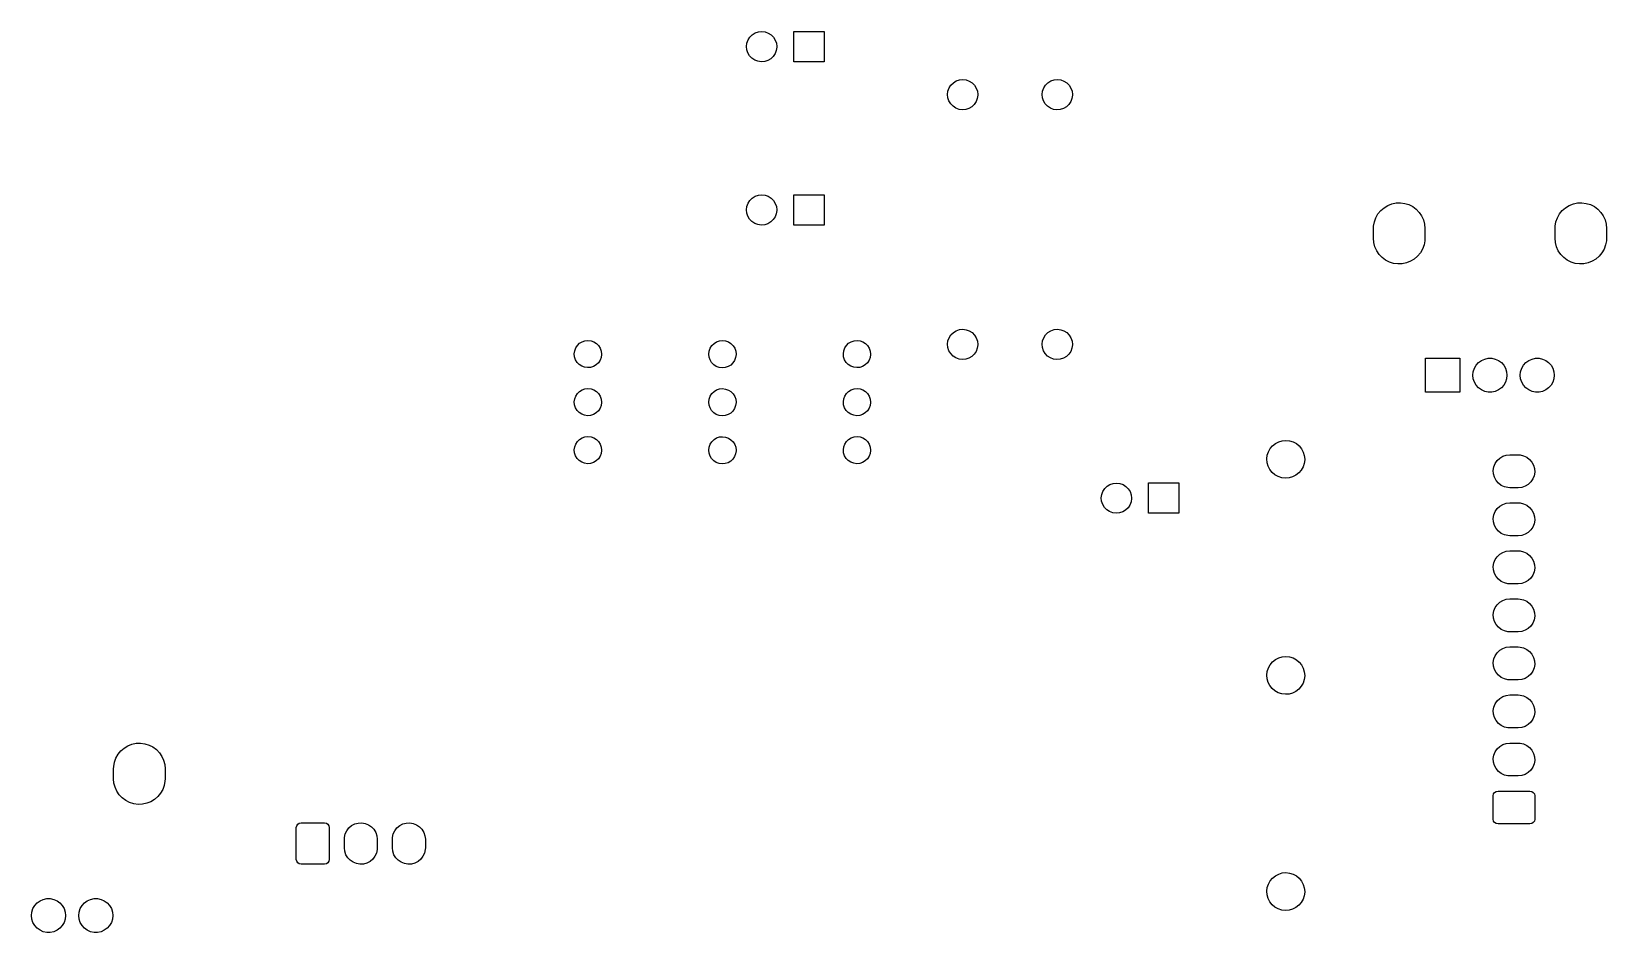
# Model space of a CAD drawing. Extents: x 62 to 227, y -145 to -49.
# Drawn here: x 143.9 to 227.1, y -145 to -97.4 of the extents above; entities that cross this region are included whole.
import ezdxf

# ---------------------------------------------------------------- set-up
doc = ezdxf.new("R2010")
doc.units = 0
doc.layers.add('BLACK', color=7, linetype='CONTINUOUS')

msp = doc.modelspace()

# ---------------------------------------------------------------- linework, layer by layer
at = {"layer": 'BLACK', "linetype": 'CONTINUOUS'}
for p, q in [((182.137, -97.4706), (182.306, -97.4132)), ((182.306, -97.4132), (182.483, -97.3945)), ((182.483, -97.3945), (182.66, -97.4156)), ((184.177, -98.9945), (184.177, -97.3945)), ((184.177, -97.3945), (185.777, -97.3945)), ((185.777, -97.3945), (185.777, -98.9945)), ((181.677, -98.1833), (181.7, -98.0064)), ((181.695, -98.3608), (181.677, -98.1833)), ((181.7, -98.0064), (181.761, -97.8388)), ((181.761, -97.8388), (181.857, -97.6889)), ((181.857, -97.6889), (181.985, -97.5641)), ((181.985, -97.5641), (182.137, -97.4706)), ((182.66, -97.4156), (182.828, -97.4755)), ((182.828, -97.4755), (182.979, -97.571)), ((182.979, -97.571), (183.104, -97.6976)), ((183.104, -97.6976), (183.199, -97.8488)), ((183.199, -97.8488), (183.258, -98.0173)), ((183.277, -98.2168), (183.252, -98.3935)), ((183.258, -98.0173), (183.277, -98.1945)), ((183.277, -98.1945), (183.277, -98.2168)), ((181.751, -98.5301), (181.695, -98.3608)), ((181.844, -98.6826), (181.751, -98.5301)), ((181.967, -98.8109), (181.844, -98.6826)), ((182.117, -98.9086), (181.967, -98.8109)), ((182.284, -98.9707), (182.117, -98.9086)), ((182.461, -98.9943), (182.284, -98.9707)), ((182.638, -98.9782), (182.461, -98.9943)), ((182.808, -98.923), (182.638, -98.9782)), ((182.961, -98.8317), (182.808, -98.923)), ((183.09, -98.7087), (182.961, -98.8317)), ((183.189, -98.5602), (183.09, -98.7087)), ((183.252, -98.3935), (183.189, -98.5602)), ((185.777, -98.9945), (184.177, -98.9945)), ((192.305, -100.723), (192.328, -100.546)), ((192.323, -100.901), (192.305, -100.723)), ((192.328, -100.546), (192.389, -100.379)), ((192.389, -100.379), (192.485, -100.229)), ((192.485, -100.229), (192.613, -100.104)), ((192.613, -100.104), (192.765, -100.011)), ((192.765, -100.011), (192.934, -99.9532)), ((192.934, -99.9532), (193.111, -99.9345)), ((193.111, -99.9345), (193.288, -99.9556)), ((193.288, -99.9556), (193.456, -100.015)), ((193.456, -100.015), (193.607, -100.111)), ((193.607, -100.111), (193.732, -100.238)), ((193.732, -100.238), (193.827, -100.389)), ((193.827, -100.389), (193.886, -100.557)), ((193.886, -100.557), (193.905, -100.734)), ((193.905, -100.734), (193.905, -100.757)), ((197.305, -100.723), (197.328, -100.546)), ((197.323, -100.901), (197.305, -100.723)), ((197.328, -100.546), (197.389, -100.379)), ((197.389, -100.379), (197.485, -100.229)), ((197.485, -100.229), (197.613, -100.104)), ((197.613, -100.104), (197.765, -100.011)), ((197.765, -100.011), (197.934, -99.9532)), ((197.934, -99.9532), (198.111, -99.9345)), ((198.111, -99.9345), (198.288, -99.9556)), ((198.288, -99.9556), (198.456, -100.015)), ((198.456, -100.015), (198.607, -100.111)), ((198.607, -100.111), (198.732, -100.238)), ((198.732, -100.238), (198.827, -100.389)), ((198.827, -100.389), (198.886, -100.557)), ((198.886, -100.557), (198.905, -100.734)), ((198.905, -100.734), (198.905, -100.757)), ((192.379, -101.07), (192.323, -100.901)), ((192.472, -101.223), (192.379, -101.07)), ((192.595, -101.351), (192.472, -101.223)), ((192.745, -101.449), (192.595, -101.351)), ((192.912, -101.511), (192.745, -101.449)), ((193.089, -101.534), (192.912, -101.511)), ((193.266, -101.518), (193.089, -101.534)), ((193.436, -101.463), (193.266, -101.518)), ((193.589, -101.372), (193.436, -101.463)), ((193.718, -101.249), (193.589, -101.372)), ((193.817, -101.1), (193.718, -101.249)), ((193.88, -100.933), (193.817, -101.1)), ((193.905, -100.757), (193.88, -100.933)), ((197.379, -101.07), (197.323, -100.901)), ((197.472, -101.223), (197.379, -101.07)), ((197.595, -101.351), (197.472, -101.223)), ((197.745, -101.449), (197.595, -101.351)), ((197.912, -101.511), (197.745, -101.449)), ((198.089, -101.534), (197.912, -101.511)), ((198.266, -101.518), (198.089, -101.534)), ((198.436, -101.463), (198.266, -101.518)), ((198.589, -101.372), (198.436, -101.463)), ((198.718, -101.249), (198.589, -101.372)), ((198.817, -101.1), (198.718, -101.249)), ((198.88, -100.933), (198.817, -101.1)), ((198.905, -100.757), (198.88, -100.933)), ((181.7, -106.642), (181.761, -106.475)), ((181.761, -106.475), (181.857, -106.325)), ((181.857, -106.325), (181.985, -106.2)), ((181.985, -106.2), (182.137, -106.107)), ((182.137, -106.107), (182.306, -106.049)), ((182.306, -106.049), (182.483, -106.031)), ((182.483, -106.031), (182.66, -106.052)), ((182.66, -106.052), (182.828, -106.111)), ((182.828, -106.111), (182.979, -106.207)), ((182.979, -106.207), (183.104, -106.334)), ((183.104, -106.334), (183.199, -106.485)), ((183.199, -106.485), (183.258, -106.653)), ((184.177, -107.63), (184.177, -106.03)), ((184.177, -106.03), (185.777, -106.03)), ((185.777, -106.03), (185.777, -107.63)), ((215.575, -106.592), (215.789, -106.507)), ((215.789, -106.507), (216.014, -106.46)), ((216.014, -106.46), (216.244, -106.452)), ((216.244, -106.452), (216.472, -106.482)), ((216.472, -106.482), (216.692, -106.55)), ((216.692, -106.55), (216.897, -106.654)), ((225.175, -106.592), (225.389, -106.507)), ((225.389, -106.507), (225.614, -106.46)), ((225.614, -106.46), (225.844, -106.452)), ((225.844, -106.452), (226.072, -106.482)), ((226.072, -106.482), (226.292, -106.55)), ((226.292, -106.55), (226.497, -106.654)), ((181.677, -106.819), (181.7, -106.642)), ((181.695, -106.997), (181.677, -106.819)), ((181.751, -107.166), (181.695, -106.997)), ((181.844, -107.319), (181.751, -107.166)), ((181.967, -107.447), (181.844, -107.319)), ((183.09, -107.345), (182.961, -107.468)), ((183.189, -107.196), (183.09, -107.345)), ((183.252, -107.029), (183.189, -107.196)), ((183.277, -106.853), (183.252, -107.029)), ((183.258, -106.653), (183.277, -106.831)), ((183.277, -106.831), (183.277, -106.853)), ((214.867, -107.456), (214.945, -107.24)), ((214.945, -107.24), (215.059, -107.04)), ((215.059, -107.04), (215.205, -106.862)), ((215.205, -106.862), (215.379, -106.711)), ((215.379, -106.711), (215.575, -106.592)), ((216.897, -106.654), (217.081, -106.791)), ((217.081, -106.791), (217.24, -106.958)), ((217.24, -106.958), (217.368, -107.149)), ((217.368, -107.149), (217.463, -107.358)), ((217.463, -107.358), (217.521, -107.581)), ((224.467, -107.456), (224.545, -107.24)), ((224.545, -107.24), (224.659, -107.04)), ((224.659, -107.04), (224.805, -106.862)), ((224.805, -106.862), (224.979, -106.711)), ((224.979, -106.711), (225.175, -106.592)), ((226.497, -106.654), (226.681, -106.791)), ((226.681, -106.791), (226.84, -106.958)), ((226.84, -106.958), (226.968, -107.149)), ((226.968, -107.149), (227.063, -107.358)), ((227.063, -107.358), (227.121, -107.581)), ((182.117, -107.545), (181.967, -107.447)), ((182.284, -107.607), (182.117, -107.545)), ((182.461, -107.63), (182.284, -107.607)), ((182.638, -107.614), (182.461, -107.63)), ((182.808, -107.559), (182.638, -107.614)), ((182.961, -107.468), (182.808, -107.559)), ((185.777, -107.63), (184.177, -107.63)), ((214.82, -107.81), (214.826, -107.682)), ((214.82, -108.33), (214.82, -107.81)), ((214.826, -107.682), (214.867, -107.456)), ((217.521, -107.581), (217.54, -107.81)), ((217.54, -107.81), (217.54, -108.33)), ((224.42, -107.81), (224.426, -107.682)), ((224.42, -108.33), (224.42, -107.81)), ((224.426, -107.682), (224.467, -107.456)), ((227.121, -107.581), (227.14, -107.81)), ((227.14, -107.81), (227.14, -108.33)), ((214.839, -108.559), (214.82, -108.33)), ((214.897, -108.782), (214.839, -108.559)), ((214.992, -108.991), (214.897, -108.782)), ((215.12, -109.182), (214.992, -108.991)), ((217.415, -108.9), (217.301, -109.1)), ((217.493, -108.684), (217.415, -108.9)), ((217.534, -108.458), (217.493, -108.684)), ((217.54, -108.33), (217.534, -108.458)), ((224.439, -108.559), (224.42, -108.33)), ((224.497, -108.782), (224.439, -108.559)), ((224.592, -108.991), (224.497, -108.782)), ((224.72, -109.182), (224.592, -108.991)), ((227.015, -108.9), (226.901, -109.1)), ((227.093, -108.684), (227.015, -108.9)), ((227.134, -108.458), (227.093, -108.684)), ((227.14, -108.33), (227.134, -108.458)), ((215.279, -109.349), (215.12, -109.182)), ((215.463, -109.486), (215.279, -109.349)), ((215.668, -109.59), (215.463, -109.486)), ((215.888, -109.658), (215.668, -109.59)), ((216.116, -109.688), (215.888, -109.658)), ((216.346, -109.68), (216.116, -109.688)), ((216.571, -109.633), (216.346, -109.68)), ((216.785, -109.548), (216.571, -109.633)), ((216.981, -109.429), (216.785, -109.548)), ((217.155, -109.278), (216.981, -109.429)), ((217.301, -109.1), (217.155, -109.278)), ((224.879, -109.349), (224.72, -109.182)), ((225.063, -109.486), (224.879, -109.349)), ((225.268, -109.59), (225.063, -109.486)), ((225.488, -109.658), (225.268, -109.59)), ((225.716, -109.688), (225.488, -109.658)), ((225.946, -109.68), (225.716, -109.688)), ((226.171, -109.633), (225.946, -109.68)), ((226.385, -109.548), (226.171, -109.633)), ((226.581, -109.429), (226.385, -109.548)), ((226.755, -109.278), (226.581, -109.429)), ((226.901, -109.1), (226.755, -109.278)), ((192.613, -113.312), (192.765, -113.219)), ((192.765, -113.219), (192.934, -113.161)), ((192.934, -113.161), (193.111, -113.143)), ((193.111, -113.143), (193.288, -113.164)), ((193.288, -113.164), (193.456, -113.223)), ((193.456, -113.223), (193.607, -113.319)), ((197.613, -113.312), (197.765, -113.219)), ((197.765, -113.219), (197.934, -113.161)), ((197.934, -113.161), (198.111, -113.143)), ((198.111, -113.143), (198.288, -113.164)), ((198.288, -113.164), (198.456, -113.223)), ((198.456, -113.223), (198.607, -113.319)), ((172.648, -114.13), (172.735, -113.995)), ((172.735, -113.995), (172.85, -113.883)), ((172.85, -113.883), (172.987, -113.799)), ((172.987, -113.799), (173.139, -113.747)), ((173.139, -113.747), (173.298, -113.731)), ((173.298, -113.731), (173.458, -113.75)), ((173.458, -113.75), (173.609, -113.803)), ((173.609, -113.803), (173.745, -113.889)), ((173.745, -113.889), (173.858, -114.003)), ((173.858, -114.003), (173.943, -114.139)), ((179.76, -114.14), (179.847, -114.005)), ((179.847, -114.005), (179.962, -113.893)), ((179.962, -113.893), (180.099, -113.809)), ((180.099, -113.809), (180.251, -113.757)), ((180.251, -113.757), (180.41, -113.741)), ((180.41, -113.741), (180.57, -113.76)), ((180.57, -113.76), (180.721, -113.813)), ((180.721, -113.813), (180.857, -113.899)), ((180.857, -113.899), (180.97, -114.013)), ((180.97, -114.013), (181.055, -114.149)), ((186.872, -114.13), (186.959, -113.995)), ((186.959, -113.995), (187.074, -113.883)), ((187.074, -113.883), (187.211, -113.799)), ((187.211, -113.799), (187.363, -113.747)), ((187.363, -113.747), (187.522, -113.731)), ((187.522, -113.731), (187.682, -113.75)), ((187.682, -113.75), (187.833, -113.803)), ((187.833, -113.803), (187.969, -113.889)), ((187.969, -113.889), (188.082, -114.003)), ((188.082, -114.003), (188.167, -114.139)), ((192.305, -113.931), (192.328, -113.754)), ((192.323, -114.109), (192.305, -113.931)), ((192.328, -113.754), (192.389, -113.587)), ((192.389, -113.587), (192.485, -113.437)), ((192.485, -113.437), (192.613, -113.312)), ((193.607, -113.319), (193.732, -113.446)), ((193.732, -113.446), (193.827, -113.597)), ((193.827, -113.597), (193.886, -113.765)), ((193.905, -113.965), (193.88, -114.141)), ((193.886, -113.765), (193.905, -113.942)), ((193.905, -113.942), (193.905, -113.965)), ((197.305, -113.931), (197.328, -113.754)), ((197.323, -114.109), (197.305, -113.931)), ((197.328, -113.754), (197.389, -113.587)), ((197.389, -113.587), (197.485, -113.437)), ((197.485, -113.437), (197.613, -113.312)), ((198.607, -113.319), (198.732, -113.446)), ((198.732, -113.446), (198.827, -113.597)), ((198.827, -113.597), (198.886, -113.765)), ((198.905, -113.965), (198.88, -114.141)), ((198.886, -113.765), (198.905, -113.942)), ((198.905, -113.942), (198.905, -113.965)), ((172.573, -114.44), (172.594, -114.281)), ((172.589, -114.6), (172.573, -114.44)), ((172.64, -114.753), (172.589, -114.6)), ((172.594, -114.281), (172.648, -114.13)), ((172.723, -114.89), (172.64, -114.753)), ((172.834, -115.005), (172.723, -114.89)), ((173.934, -114.78), (173.845, -114.913)), ((173.991, -114.63), (173.934, -114.78)), ((173.943, -114.139), (173.996, -114.291)), ((174.013, -114.471), (173.991, -114.63)), ((173.996, -114.291), (174.013, -114.45)), ((174.013, -114.45), (174.013, -114.471)), ((179.685, -114.45), (179.706, -114.291)), ((179.701, -114.61), (179.685, -114.45)), ((179.752, -114.763), (179.701, -114.61)), ((179.706, -114.291), (179.76, -114.14)), ((179.835, -114.9), (179.752, -114.763)), ((181.046, -114.79), (180.957, -114.923)), ((181.103, -114.64), (181.046, -114.79)), ((181.055, -114.149), (181.108, -114.301)), ((181.125, -114.481), (181.103, -114.64)), ((181.108, -114.301), (181.125, -114.46)), ((181.125, -114.46), (181.125, -114.481)), ((186.797, -114.44), (186.818, -114.281)), ((186.813, -114.6), (186.797, -114.44)), ((186.864, -114.753), (186.813, -114.6)), ((186.818, -114.281), (186.872, -114.13)), ((186.947, -114.89), (186.864, -114.753)), ((187.058, -115.005), (186.947, -114.89)), ((188.158, -114.78), (188.069, -114.913)), ((188.215, -114.63), (188.158, -114.78)), ((188.167, -114.139), (188.22, -114.291)), ((188.237, -114.471), (188.215, -114.63)), ((188.22, -114.291), (188.237, -114.45)), ((188.237, -114.45), (188.237, -114.471)), ((192.379, -114.278), (192.323, -114.109)), ((192.472, -114.431), (192.379, -114.278)), ((192.595, -114.559), (192.472, -114.431)), ((192.745, -114.657), (192.595, -114.559)), ((192.912, -114.719), (192.745, -114.657)), ((193.089, -114.742), (192.912, -114.719)), ((193.266, -114.726), (193.089, -114.742)), ((193.436, -114.671), (193.266, -114.726)), ((193.589, -114.58), (193.436, -114.671)), ((193.718, -114.457), (193.589, -114.58)), ((193.817, -114.308), (193.718, -114.457)), ((193.88, -114.141), (193.817, -114.308)), ((197.379, -114.278), (197.323, -114.109)), ((197.472, -114.431), (197.379, -114.278)), ((197.595, -114.559), (197.472, -114.431)), ((197.745, -114.657), (197.595, -114.559)), ((197.912, -114.719), (197.745, -114.657)), ((198.089, -114.742), (197.912, -114.719)), ((198.266, -114.726), (198.089, -114.742)), ((198.436, -114.671), (198.266, -114.726)), ((198.589, -114.58), (198.436, -114.671)), ((198.718, -114.457), (198.589, -114.58)), ((198.817, -114.308), (198.718, -114.457)), ((198.88, -114.141), (198.817, -114.308)), ((217.58, -116.47), (217.58, -114.67)), ((217.58, -114.67), (219.38, -114.67)), ((219.38, -114.67), (219.38, -116.47)), ((220.378, -114.901), (220.53, -114.791)), ((220.53, -114.791), (220.702, -114.714)), ((220.702, -114.714), (220.886, -114.675)), ((220.886, -114.675), (221.074, -114.675)), ((221.074, -114.675), (221.258, -114.714)), ((221.258, -114.714), (221.43, -114.791)), ((221.43, -114.791), (221.582, -114.901)), ((222.878, -114.901), (223.03, -114.791)), ((223.03, -114.791), (223.202, -114.714)), ((223.202, -114.714), (223.386, -114.675)), ((223.386, -114.675), (223.574, -114.675)), ((223.574, -114.675), (223.758, -114.714)), ((223.758, -114.714), (223.93, -114.791)), ((223.93, -114.791), (224.082, -114.901)), ((172.969, -115.093), (172.834, -115.005)), ((173.119, -115.149), (172.969, -115.093)), ((173.278, -115.17), (173.119, -115.149)), ((173.438, -115.156), (173.278, -115.17)), ((173.591, -115.106), (173.438, -115.156)), ((173.729, -115.024), (173.591, -115.106)), ((173.845, -114.913), (173.729, -115.024)), ((179.946, -115.015), (179.835, -114.9)), ((180.081, -115.103), (179.946, -115.015)), ((180.231, -115.159), (180.081, -115.103)), ((180.39, -115.18), (180.231, -115.159)), ((180.55, -115.166), (180.39, -115.18)), ((180.703, -115.116), (180.55, -115.166)), ((180.841, -115.034), (180.703, -115.116)), ((180.957, -114.923), (180.841, -115.034)), ((187.193, -115.093), (187.058, -115.005)), ((187.343, -115.149), (187.193, -115.093)), ((187.502, -115.17), (187.343, -115.149)), ((187.662, -115.156), (187.502, -115.17)), ((187.815, -115.106), (187.662, -115.156)), ((187.953, -115.024), (187.815, -115.106)), ((188.069, -114.913), (187.953, -115.024)), ((220.08, -115.57), (220.1, -115.383)), ((220.1, -115.757), (220.08, -115.57)), ((220.1, -115.383), (220.158, -115.204)), ((220.158, -115.204), (220.252, -115.041)), ((220.252, -115.041), (220.378, -114.901)), ((221.582, -114.901), (221.708, -115.041)), ((221.708, -115.041), (221.802, -115.204)), ((221.802, -115.204), (221.86, -115.383)), ((221.86, -115.383), (221.88, -115.57)), ((221.88, -115.57), (221.86, -115.757)), ((222.58, -115.57), (222.6, -115.383)), ((222.6, -115.757), (222.58, -115.57)), ((222.6, -115.383), (222.658, -115.204)), ((222.658, -115.204), (222.752, -115.041)), ((222.752, -115.041), (222.878, -114.901)), ((224.082, -114.901), (224.208, -115.041)), ((224.208, -115.041), (224.302, -115.204)), ((224.302, -115.204), (224.36, -115.383)), ((224.36, -115.383), (224.38, -115.57)), ((224.38, -115.57), (224.36, -115.757)), ((172.648, -116.67), (172.735, -116.535)), ((172.735, -116.535), (172.85, -116.423)), ((172.85, -116.423), (172.987, -116.339)), ((172.987, -116.339), (173.139, -116.287)), ((173.139, -116.287), (173.298, -116.271)), ((173.298, -116.271), (173.458, -116.29)), ((173.458, -116.29), (173.609, -116.343)), ((173.609, -116.343), (173.745, -116.429)), ((173.745, -116.429), (173.858, -116.543)), ((173.858, -116.543), (173.943, -116.679)), ((179.76, -116.68), (179.847, -116.545)), ((179.847, -116.545), (179.962, -116.433)), ((179.962, -116.433), (180.099, -116.349)), ((180.099, -116.349), (180.251, -116.297)), ((180.251, -116.297), (180.41, -116.281)), ((180.41, -116.281), (180.57, -116.3)), ((180.57, -116.3), (180.721, -116.353)), ((180.721, -116.353), (180.857, -116.439)), ((180.857, -116.439), (180.97, -116.553)), ((180.97, -116.553), (181.055, -116.689)), ((186.872, -116.67), (186.959, -116.535)), ((186.959, -116.535), (187.074, -116.423)), ((187.074, -116.423), (187.211, -116.339)), ((187.211, -116.339), (187.363, -116.287)), ((187.363, -116.287), (187.522, -116.271)), ((187.522, -116.271), (187.682, -116.29)), ((187.682, -116.29), (187.833, -116.343)), ((187.833, -116.343), (187.969, -116.429)), ((187.969, -116.429), (188.082, -116.543)), ((188.082, -116.543), (188.167, -116.679)), ((219.38, -116.47), (217.58, -116.47)), ((220.158, -115.936), (220.1, -115.757)), ((220.252, -116.099), (220.158, -115.936)), ((220.378, -116.239), (220.252, -116.099)), ((220.53, -116.349), (220.378, -116.239)), ((220.702, -116.426), (220.53, -116.349)), ((220.886, -116.465), (220.702, -116.426)), ((221.074, -116.465), (220.886, -116.465)), ((221.258, -116.426), (221.074, -116.465)), ((221.43, -116.349), (221.258, -116.426)), ((221.582, -116.239), (221.43, -116.349)), ((221.708, -116.099), (221.582, -116.239)), ((221.802, -115.936), (221.708, -116.099)), ((221.86, -115.757), (221.802, -115.936)), ((222.658, -115.936), (222.6, -115.757)), ((222.752, -116.099), (222.658, -115.936)), ((222.878, -116.239), (222.752, -116.099)), ((223.03, -116.349), (222.878, -116.239)), ((223.202, -116.426), (223.03, -116.349)), ((223.386, -116.465), (223.202, -116.426)), ((223.574, -116.465), (223.386, -116.465)), ((223.758, -116.426), (223.574, -116.465)), ((223.93, -116.349), (223.758, -116.426)), ((224.082, -116.239), (223.93, -116.349)), ((224.208, -116.099), (224.082, -116.239)), ((224.302, -115.936), (224.208, -116.099)), ((224.36, -115.757), (224.302, -115.936)), ((172.573, -116.98), (172.594, -116.821)), ((172.589, -117.14), (172.573, -116.98)), ((172.64, -117.293), (172.589, -117.14)), ((172.594, -116.821), (172.648, -116.67)), ((172.723, -117.43), (172.64, -117.293)), ((173.934, -117.32), (173.845, -117.453)), ((173.991, -117.17), (173.934, -117.32)), ((173.943, -116.679), (173.996, -116.831)), ((174.013, -117.011), (173.991, -117.17)), ((173.996, -116.831), (174.013, -116.99)), ((174.013, -116.99), (174.013, -117.011)), ((179.685, -116.99), (179.706, -116.831)), ((179.701, -117.15), (179.685, -116.99)), ((179.752, -117.303), (179.701, -117.15)), ((179.706, -116.831), (179.76, -116.68)), ((179.835, -117.44), (179.752, -117.303)), ((181.046, -117.33), (180.957, -117.463)), ((181.103, -117.18), (181.046, -117.33)), ((181.055, -116.689), (181.108, -116.841)), ((181.125, -117.021), (181.103, -117.18)), ((181.108, -116.841), (181.125, -117)), ((181.125, -117), (181.125, -117.021)), ((186.797, -116.98), (186.818, -116.821)), ((186.813, -117.14), (186.797, -116.98)), ((186.864, -117.293), (186.813, -117.14)), ((186.818, -116.821), (186.872, -116.67)), ((186.947, -117.43), (186.864, -117.293)), ((188.158, -117.32), (188.069, -117.453)), ((188.215, -117.17), (188.158, -117.32)), ((188.167, -116.679), (188.22, -116.831)), ((188.237, -117.011), (188.215, -117.17)), ((188.22, -116.831), (188.237, -116.99)), ((188.237, -116.99), (188.237, -117.011)), ((172.834, -117.545), (172.723, -117.43)), ((172.969, -117.633), (172.834, -117.545)), ((173.119, -117.689), (172.969, -117.633)), ((173.278, -117.71), (173.119, -117.689)), ((173.438, -117.696), (173.278, -117.71)), ((173.591, -117.646), (173.438, -117.696)), ((173.729, -117.564), (173.591, -117.646)), ((173.845, -117.453), (173.729, -117.564)), ((179.946, -117.555), (179.835, -117.44)), ((180.081, -117.643), (179.946, -117.555)), ((180.231, -117.699), (180.081, -117.643)), ((180.39, -117.72), (180.231, -117.699)), ((180.55, -117.706), (180.39, -117.72)), ((180.703, -117.656), (180.55, -117.706)), ((180.841, -117.574), (180.703, -117.656)), ((180.957, -117.463), (180.841, -117.574)), ((187.058, -117.545), (186.947, -117.43)), ((187.193, -117.633), (187.058, -117.545)), ((187.343, -117.689), (187.193, -117.633)), ((187.502, -117.71), (187.343, -117.689)), ((187.662, -117.696), (187.502, -117.71)), ((187.815, -117.646), (187.662, -117.696)), ((187.953, -117.564), (187.815, -117.646)), ((188.069, -117.453), (187.953, -117.564)), ((172.735, -119.075), (172.85, -118.963)), ((172.85, -118.963), (172.987, -118.879)), ((172.987, -118.879), (173.139, -118.827)), ((173.139, -118.827), (173.298, -118.811)), ((173.298, -118.811), (173.458, -118.83)), ((173.458, -118.83), (173.609, -118.883)), ((173.609, -118.883), (173.745, -118.969)), ((173.745, -118.969), (173.858, -119.083)), ((179.847, -119.085), (179.962, -118.973)), ((179.962, -118.973), (180.099, -118.889)), ((180.099, -118.889), (180.251, -118.837)), ((180.251, -118.837), (180.41, -118.821)), ((180.41, -118.821), (180.57, -118.84)), ((180.57, -118.84), (180.721, -118.893)), ((180.721, -118.893), (180.857, -118.979)), ((180.857, -118.979), (180.97, -119.093)), ((186.959, -119.075), (187.074, -118.963)), ((187.074, -118.963), (187.211, -118.879)), ((187.211, -118.879), (187.363, -118.827)), ((187.363, -118.827), (187.522, -118.811)), ((187.522, -118.811), (187.682, -118.83)), ((187.682, -118.83), (187.833, -118.883)), ((187.833, -118.883), (187.969, -118.969)), ((187.969, -118.969), (188.082, -119.083)), ((209.81, -119.088), (209.998, -119.033)), ((209.998, -119.033), (210.192, -119.015)), ((210.192, -119.015), (210.386, -119.035)), ((210.386, -119.035), (210.573, -119.093)), ((172.573, -119.52), (172.594, -119.361)), ((172.589, -119.68), (172.573, -119.52)), ((172.64, -119.833), (172.589, -119.68)), ((172.594, -119.361), (172.648, -119.21)), ((172.723, -119.97), (172.64, -119.833)), ((172.648, -119.21), (172.735, -119.075)), ((173.934, -119.86), (173.845, -119.993)), ((173.858, -119.083), (173.943, -119.219)), ((173.991, -119.71), (173.934, -119.86)), ((173.943, -119.219), (173.996, -119.371)), ((174.013, -119.551), (173.991, -119.71)), ((173.996, -119.371), (174.013, -119.53)), ((174.013, -119.53), (174.013, -119.551)), ((179.685, -119.53), (179.706, -119.371)), ((179.701, -119.69), (179.685, -119.53)), ((179.752, -119.843), (179.701, -119.69)), ((179.706, -119.371), (179.76, -119.22)), ((179.835, -119.98), (179.752, -119.843)), ((179.76, -119.22), (179.847, -119.085)), ((181.046, -119.87), (180.957, -120.003)), ((180.97, -119.093), (181.055, -119.229)), ((181.103, -119.72), (181.046, -119.87)), ((181.055, -119.229), (181.108, -119.381)), ((181.125, -119.561), (181.103, -119.72)), ((181.108, -119.381), (181.125, -119.54)), ((181.125, -119.54), (181.125, -119.561)), ((186.797, -119.52), (186.818, -119.361)), ((186.813, -119.68), (186.797, -119.52)), ((186.864, -119.833), (186.813, -119.68)), ((186.818, -119.361), (186.872, -119.21)), ((186.947, -119.97), (186.864, -119.833)), ((186.872, -119.21), (186.959, -119.075)), ((188.158, -119.86), (188.069, -119.993)), ((188.082, -119.083), (188.167, -119.219)), ((188.215, -119.71), (188.158, -119.86)), ((188.167, -119.219), (188.22, -119.371)), ((188.237, -119.551), (188.215, -119.71)), ((188.22, -119.371), (188.237, -119.53)), ((188.237, -119.53), (188.237, -119.551)), ((209.185, -120.001), (209.207, -119.807)), ((209.207, -119.807), (209.266, -119.621)), ((209.266, -119.621), (209.36, -119.45)), ((209.36, -119.45), (209.485, -119.301)), ((209.485, -119.301), (209.637, -119.178)), ((209.637, -119.178), (209.81, -119.088)), ((210.573, -119.093), (210.744, -119.186)), ((210.744, -119.186), (210.895, -119.31)), ((210.895, -119.31), (211.018, -119.462)), ((211.018, -119.462), (211.11, -119.634)), ((211.11, -119.634), (211.166, -119.821)), ((211.166, -119.821), (211.185, -120.015)), ((221.499, -119.957), (221.66, -119.86)), ((221.66, -119.86), (221.838, -119.8)), ((221.838, -119.8), (222.025, -119.78)), ((222.025, -119.78), (222.475, -119.78)), ((222.475, -119.78), (222.572, -119.785)), ((222.572, -119.785), (222.755, -119.826)), ((222.755, -119.826), (222.926, -119.906)), ((172.834, -120.085), (172.723, -119.97)), ((172.969, -120.173), (172.834, -120.085)), ((173.119, -120.229), (172.969, -120.173)), ((173.278, -120.25), (173.119, -120.229)), ((173.438, -120.236), (173.278, -120.25)), ((173.591, -120.186), (173.438, -120.236)), ((173.729, -120.104), (173.591, -120.186)), ((173.845, -119.993), (173.729, -120.104)), ((179.946, -120.095), (179.835, -119.98)), ((180.081, -120.183), (179.946, -120.095)), ((180.231, -120.239), (180.081, -120.183)), ((180.39, -120.26), (180.231, -120.239)), ((180.55, -120.246), (180.39, -120.26)), ((180.703, -120.196), (180.55, -120.246)), ((180.841, -120.114), (180.703, -120.196)), ((180.957, -120.003), (180.841, -120.114)), ((187.058, -120.085), (186.947, -119.97)), ((187.193, -120.173), (187.058, -120.085)), ((187.343, -120.229), (187.193, -120.173)), ((187.502, -120.25), (187.343, -120.229)), ((187.662, -120.236), (187.502, -120.25)), ((187.815, -120.186), (187.662, -120.236)), ((187.953, -120.104), (187.815, -120.186)), ((188.069, -119.993), (187.953, -120.104)), ((209.201, -120.196), (209.185, -120.001)), ((209.255, -120.383), (209.201, -120.196)), ((209.344, -120.557), (209.255, -120.383)), ((209.466, -120.71), (209.344, -120.557)), ((209.614, -120.836), (209.466, -120.71)), ((211.002, -120.591), (210.875, -120.739)), ((211.099, -120.422), (211.002, -120.591)), ((211.16, -120.237), (211.099, -120.422)), ((211.185, -120.043), (211.16, -120.237)), ((211.185, -120.015), (211.185, -120.043)), ((221.156, -120.601), (221.187, -120.416)), ((221.166, -120.789), (221.156, -120.601)), ((221.187, -120.416), (221.257, -120.242)), ((221.257, -120.242), (221.362, -120.086)), ((221.362, -120.086), (221.499, -119.957)), ((222.926, -119.906), (223.075, -120.02)), ((223.075, -120.02), (223.196, -120.164)), ((223.196, -120.164), (223.284, -120.33)), ((223.284, -120.33), (223.334, -120.511)), ((223.344, -120.699), (223.313, -120.884)), ((223.334, -120.511), (223.344, -120.699)), ((200.613, -121.565), (200.741, -121.44)), ((200.741, -121.44), (200.893, -121.347)), ((200.893, -121.347), (201.062, -121.289)), ((201.062, -121.289), (201.239, -121.271)), ((201.239, -121.271), (201.416, -121.292)), ((201.416, -121.292), (201.584, -121.351)), ((201.584, -121.351), (201.735, -121.447)), ((201.735, -121.447), (201.86, -121.574)), ((202.933, -122.87), (202.933, -121.27)), ((202.933, -121.27), (204.533, -121.27)), ((204.533, -121.27), (204.533, -122.87)), ((209.785, -120.931), (209.614, -120.836)), ((209.97, -120.992), (209.785, -120.931)), ((210.164, -121.015), (209.97, -120.992)), ((210.359, -121), (210.164, -121.015)), ((210.547, -120.947), (210.359, -121)), ((210.721, -120.859), (210.547, -120.947)), ((210.875, -120.739), (210.721, -120.859)), ((221.216, -120.97), (221.166, -120.789)), ((221.304, -121.136), (221.216, -120.97)), ((221.425, -121.28), (221.304, -121.136)), ((221.574, -121.394), (221.425, -121.28)), ((221.745, -121.474), (221.574, -121.394)), ((221.928, -121.515), (221.745, -121.474)), ((222.025, -121.52), (221.928, -121.515)), ((222.475, -121.52), (222.025, -121.52)), ((222.662, -121.5), (222.475, -121.52)), ((222.84, -121.44), (222.662, -121.5)), ((223.001, -121.343), (222.84, -121.44)), ((223.138, -121.214), (223.001, -121.343)), ((223.243, -121.058), (223.138, -121.214)), ((223.313, -120.884), (223.243, -121.058)), ((200.433, -122.059), (200.456, -121.882)), ((200.451, -122.237), (200.433, -122.059)), ((200.507, -122.406), (200.451, -122.237)), ((200.456, -121.882), (200.517, -121.715)), ((200.517, -121.715), (200.613, -121.565)), ((201.86, -121.574), (201.955, -121.725)), ((202.008, -122.269), (201.945, -122.436)), ((201.955, -121.725), (202.014, -121.893)), ((202.033, -122.093), (202.008, -122.269)), ((202.014, -121.893), (202.033, -122.07)), ((202.033, -122.07), (202.033, -122.093)), ((221.66, -122.4), (221.838, -122.34)), ((221.838, -122.34), (222.025, -122.32)), ((222.025, -122.32), (222.475, -122.32)), ((222.475, -122.32), (222.572, -122.325)), ((222.572, -122.325), (222.755, -122.366)), ((222.755, -122.366), (222.926, -122.446)), ((200.6, -122.559), (200.507, -122.406)), ((200.723, -122.687), (200.6, -122.559)), ((200.873, -122.785), (200.723, -122.687)), ((201.04, -122.847), (200.873, -122.785)), ((201.217, -122.87), (201.04, -122.847)), ((201.394, -122.854), (201.217, -122.87)), ((201.564, -122.799), (201.394, -122.854)), ((201.717, -122.708), (201.564, -122.799)), ((201.846, -122.585), (201.717, -122.708)), ((201.945, -122.436), (201.846, -122.585)), ((204.533, -122.87), (202.933, -122.87)), ((221.156, -123.141), (221.187, -122.956)), ((221.166, -123.329), (221.156, -123.141)), ((221.187, -122.956), (221.257, -122.782)), ((221.257, -122.782), (221.362, -122.626)), ((221.362, -122.626), (221.499, -122.497)), ((221.499, -122.497), (221.66, -122.4)), ((222.926, -122.446), (223.075, -122.56)), ((223.075, -122.56), (223.196, -122.704)), ((223.196, -122.704), (223.284, -122.87)), ((223.284, -122.87), (223.334, -123.051)), ((223.334, -123.051), (223.344, -123.239)), ((221.216, -123.51), (221.166, -123.329)), ((221.304, -123.676), (221.216, -123.51)), ((221.425, -123.82), (221.304, -123.676)), ((221.574, -123.934), (221.425, -123.82)), ((221.745, -124.014), (221.574, -123.934)), ((221.928, -124.055), (221.745, -124.014)), ((222.025, -124.06), (221.928, -124.055)), ((222.662, -124.04), (222.475, -124.06)), ((222.84, -123.98), (222.662, -124.04)), ((223.001, -123.883), (222.84, -123.98)), ((223.138, -123.754), (223.001, -123.883)), ((223.243, -123.598), (223.138, -123.754)), ((223.313, -123.424), (223.243, -123.598)), ((223.344, -123.239), (223.313, -123.424)), ((221.66, -124.94), (221.838, -124.88)), ((221.838, -124.88), (222.025, -124.86)), ((222.475, -124.06), (222.025, -124.06)), ((222.025, -124.86), (222.475, -124.86)), ((222.475, -124.86), (222.572, -124.865)), ((222.572, -124.865), (222.755, -124.906)), ((221.156, -125.681), (221.187, -125.496)), ((221.166, -125.869), (221.156, -125.681)), ((221.187, -125.496), (221.257, -125.322)), ((221.257, -125.322), (221.362, -125.166)), ((221.362, -125.166), (221.499, -125.037)), ((221.499, -125.037), (221.66, -124.94)), ((222.755, -124.906), (222.926, -124.986)), ((222.926, -124.986), (223.075, -125.1)), ((223.075, -125.1), (223.196, -125.244)), ((223.196, -125.244), (223.284, -125.41)), ((223.284, -125.41), (223.334, -125.591)), ((223.334, -125.591), (223.344, -125.779)), ((221.216, -126.05), (221.166, -125.869)), ((221.304, -126.216), (221.216, -126.05)), ((221.425, -126.36), (221.304, -126.216)), ((221.574, -126.474), (221.425, -126.36)), ((221.745, -126.554), (221.574, -126.474)), ((221.928, -126.595), (221.745, -126.554)), ((222.84, -126.52), (222.662, -126.58)), ((223.001, -126.423), (222.84, -126.52)), ((223.138, -126.294), (223.001, -126.423)), ((223.243, -126.138), (223.138, -126.294)), ((223.313, -125.964), (223.243, -126.138)), ((223.344, -125.779), (223.313, -125.964)), ((222.025, -126.6), (221.928, -126.595)), ((222.475, -126.6), (222.025, -126.6)), ((222.662, -126.58), (222.475, -126.6)), ((221.156, -128.221), (221.187, -128.036)), ((221.187, -128.036), (221.257, -127.862)), ((221.257, -127.862), (221.362, -127.706)), ((221.362, -127.706), (221.499, -127.577)), ((221.499, -127.577), (221.66, -127.48)), ((221.66, -127.48), (221.838, -127.42)), ((221.838, -127.42), (222.025, -127.4)), ((222.025, -127.4), (222.475, -127.4)), ((222.475, -127.4), (222.572, -127.405)), ((222.572, -127.405), (222.755, -127.446)), ((222.755, -127.446), (222.926, -127.526)), ((222.926, -127.526), (223.075, -127.64)), ((223.075, -127.64), (223.196, -127.784)), ((223.196, -127.784), (223.284, -127.95)), ((223.284, -127.95), (223.334, -128.131)), ((223.334, -128.131), (223.344, -128.319)), ((221.166, -128.409), (221.156, -128.221)), ((221.216, -128.59), (221.166, -128.409)), ((221.304, -128.756), (221.216, -128.59)), ((221.425, -128.9), (221.304, -128.756)), ((221.574, -129.014), (221.425, -128.9)), ((221.745, -129.094), (221.574, -129.014)), ((223.001, -128.963), (222.84, -129.06)), ((223.138, -128.834), (223.001, -128.963)), ((223.243, -128.678), (223.138, -128.834)), ((223.313, -128.504), (223.243, -128.678)), ((223.344, -128.319), (223.313, -128.504)), ((221.928, -129.135), (221.745, -129.094)), ((222.025, -129.14), (221.928, -129.135)), ((222.475, -129.14), (222.025, -129.14)), ((222.662, -129.12), (222.475, -129.14)), ((222.84, -129.06), (222.662, -129.12)), ((209.485, -130.731), (209.637, -130.608)), ((209.637, -130.608), (209.81, -130.518)), ((209.81, -130.518), (209.998, -130.463)), ((209.998, -130.463), (210.192, -130.445)), ((210.192, -130.445), (210.386, -130.465)), ((210.386, -130.465), (210.573, -130.523)), ((210.573, -130.523), (210.744, -130.616)), ((210.744, -130.616), (210.895, -130.74)), ((221.156, -130.761), (221.187, -130.576)), ((221.187, -130.576), (221.257, -130.402)), ((221.257, -130.402), (221.362, -130.246)), ((221.362, -130.246), (221.499, -130.117)), ((221.499, -130.117), (221.66, -130.02)), ((221.66, -130.02), (221.838, -129.96)), ((221.838, -129.96), (222.025, -129.94)), ((222.025, -129.94), (222.475, -129.94)), ((222.475, -129.94), (222.572, -129.945)), ((222.572, -129.945), (222.755, -129.986)), ((222.755, -129.986), (222.926, -130.066)), ((222.926, -130.066), (223.075, -130.18)), ((223.075, -130.18), (223.196, -130.324)), ((223.196, -130.324), (223.284, -130.49)), ((223.284, -130.49), (223.334, -130.671)), ((223.334, -130.671), (223.344, -130.859)), ((209.185, -131.431), (209.207, -131.237)), ((209.201, -131.626), (209.185, -131.431)), ((209.207, -131.237), (209.266, -131.051)), ((209.266, -131.051), (209.36, -130.88)), ((209.36, -130.88), (209.485, -130.731)), ((210.895, -130.74), (211.018, -130.892)), ((211.018, -130.892), (211.11, -131.064)), ((211.11, -131.064), (211.166, -131.251)), ((211.185, -131.473), (211.16, -131.667)), ((211.166, -131.251), (211.185, -131.445)), ((211.185, -131.445), (211.185, -131.473)), ((221.166, -130.949), (221.156, -130.761)), ((221.216, -131.13), (221.166, -130.949)), ((221.304, -131.296), (221.216, -131.13)), ((221.425, -131.44), (221.304, -131.296)), ((221.574, -131.554), (221.425, -131.44)), ((223.001, -131.503), (222.84, -131.6)), ((223.138, -131.374), (223.001, -131.503)), ((223.243, -131.218), (223.138, -131.374)), ((223.313, -131.044), (223.243, -131.218)), ((223.344, -130.859), (223.313, -131.044)), ((209.255, -131.813), (209.201, -131.626)), ((209.344, -131.987), (209.255, -131.813)), ((209.466, -132.14), (209.344, -131.987)), ((209.614, -132.266), (209.466, -132.14)), ((209.785, -132.361), (209.614, -132.266)), ((209.97, -132.422), (209.785, -132.361)), ((210.547, -132.377), (210.359, -132.43)), ((210.721, -132.289), (210.547, -132.377)), ((210.875, -132.169), (210.721, -132.289)), ((211.002, -132.021), (210.875, -132.169)), ((211.099, -131.852), (211.002, -132.021)), ((211.16, -131.667), (211.099, -131.852)), ((221.745, -131.634), (221.574, -131.554)), ((221.928, -131.675), (221.745, -131.634)), ((222.025, -131.68), (221.928, -131.675)), ((222.475, -131.68), (222.025, -131.68)), ((222.662, -131.66), (222.475, -131.68)), ((222.84, -131.6), (222.662, -131.66)), ((210.164, -132.445), (209.97, -132.422)), ((210.359, -132.43), (210.164, -132.445)), ((221.156, -133.301), (221.187, -133.116)), ((221.187, -133.116), (221.257, -132.942)), ((221.257, -132.942), (221.362, -132.786)), ((221.362, -132.786), (221.499, -132.657)), ((221.499, -132.657), (221.66, -132.56)), ((221.66, -132.56), (221.838, -132.5)), ((221.838, -132.5), (222.025, -132.48)), ((222.025, -132.48), (222.475, -132.48)), ((222.475, -132.48), (222.572, -132.485)), ((222.572, -132.485), (222.755, -132.526)), ((222.755, -132.526), (222.926, -132.606)), ((222.926, -132.606), (223.075, -132.72)), ((223.075, -132.72), (223.196, -132.864)), ((223.196, -132.864), (223.284, -133.03)), ((223.284, -133.03), (223.334, -133.211)), ((223.334, -133.211), (223.344, -133.399)), ((221.166, -133.489), (221.156, -133.301)), ((221.216, -133.67), (221.166, -133.489)), ((221.304, -133.836), (221.216, -133.67)), ((221.425, -133.98), (221.304, -133.836)), ((221.574, -134.094), (221.425, -133.98)), ((223.001, -134.043), (222.84, -134.14)), ((223.138, -133.914), (223.001, -134.043)), ((223.243, -133.758), (223.138, -133.914)), ((223.313, -133.584), (223.243, -133.758)), ((223.344, -133.399), (223.313, -133.584)), ((221.745, -134.174), (221.574, -134.094)), ((221.928, -134.215), (221.745, -134.174)), ((222.025, -134.22), (221.928, -134.215)), ((222.475, -134.22), (222.025, -134.22)), ((222.662, -134.2), (222.475, -134.22)), ((222.84, -134.14), (222.662, -134.2)), ((148.345, -135.815), (148.459, -135.615)), ((148.459, -135.615), (148.605, -135.437)), ((148.605, -135.437), (148.779, -135.286)), ((148.779, -135.286), (148.975, -135.167)), ((148.975, -135.167), (149.189, -135.082)), ((149.189, -135.082), (149.414, -135.035)), ((149.414, -135.035), (149.644, -135.027)), ((149.644, -135.027), (149.872, -135.057)), ((149.872, -135.057), (150.092, -135.125)), ((150.092, -135.125), (150.297, -135.229)), ((150.297, -135.229), (150.481, -135.366)), ((150.481, -135.366), (150.64, -135.533)), ((150.64, -135.533), (150.768, -135.724)), ((221.156, -135.841), (221.187, -135.656)), ((221.187, -135.656), (221.257, -135.482)), ((221.257, -135.482), (221.362, -135.326)), ((221.362, -135.326), (221.499, -135.197)), ((221.499, -135.197), (221.66, -135.1)), ((221.66, -135.1), (221.838, -135.04)), ((221.838, -135.04), (222.025, -135.02)), ((222.025, -135.02), (222.475, -135.02)), ((222.475, -135.02), (222.572, -135.025)), ((222.572, -135.025), (222.755, -135.066)), ((222.755, -135.066), (222.926, -135.146)), ((222.926, -135.146), (223.075, -135.26)), ((223.075, -135.26), (223.196, -135.404)), ((223.196, -135.404), (223.284, -135.57)), ((223.284, -135.57), (223.334, -135.751)), ((148.22, -136.385), (148.226, -136.257)), ((148.22, -136.905), (148.22, -136.385)), ((148.226, -136.257), (148.267, -136.031)), ((148.267, -136.031), (148.345, -135.815)), ((150.768, -135.724), (150.863, -135.933)), ((150.863, -135.933), (150.921, -136.156)), ((150.921, -136.156), (150.94, -136.385)), ((150.94, -136.385), (150.94, -136.905)), ((221.166, -136.029), (221.156, -135.841)), ((221.216, -136.21), (221.166, -136.029)), ((221.304, -136.376), (221.216, -136.21)), ((221.425, -136.52), (221.304, -136.376)), ((221.574, -136.634), (221.425, -136.52)), ((223.138, -136.454), (223.001, -136.583)), ((223.243, -136.298), (223.138, -136.454)), ((223.313, -136.124), (223.243, -136.298)), ((223.344, -135.939), (223.313, -136.124)), ((223.334, -135.751), (223.344, -135.939)), ((148.239, -137.134), (148.22, -136.905)), ((148.297, -137.357), (148.239, -137.134)), ((148.392, -137.566), (148.297, -137.357)), ((150.893, -137.259), (150.815, -137.475)), ((150.934, -137.033), (150.893, -137.259)), ((150.94, -136.905), (150.934, -137.033)), ((221.745, -136.714), (221.574, -136.634)), ((221.928, -136.755), (221.745, -136.714)), ((222.025, -136.76), (221.928, -136.755)), ((222.475, -136.76), (222.025, -136.76)), ((222.662, -136.74), (222.475, -136.76)), ((222.84, -136.68), (222.662, -136.74)), ((223.001, -136.583), (222.84, -136.68)), ((148.52, -137.757), (148.392, -137.566)), ((148.679, -137.924), (148.52, -137.757)), ((148.863, -138.061), (148.679, -137.924)), ((149.068, -138.165), (148.863, -138.061)), ((149.288, -138.233), (149.068, -138.165)), ((149.971, -138.208), (149.746, -138.255)), ((150.185, -138.123), (149.971, -138.208)), ((150.381, -138.004), (150.185, -138.123)), ((150.555, -137.853), (150.381, -138.004)), ((150.701, -137.675), (150.555, -137.853)), ((150.815, -137.475), (150.701, -137.675)), ((221.155, -137.81), (221.174, -137.714)), ((221.155, -139.05), (221.155, -137.81)), ((221.174, -137.714), (221.228, -137.633)), ((221.228, -137.633), (221.309, -137.579)), ((221.309, -137.579), (221.405, -137.56)), ((221.405, -137.56), (223.095, -137.56)), ((223.095, -137.56), (223.191, -137.579)), ((223.191, -137.579), (223.272, -137.633)), ((223.272, -137.633), (223.326, -137.714)), ((223.326, -137.714), (223.345, -137.81)), ((223.345, -137.81), (223.345, -139.05)), ((149.516, -138.263), (149.288, -138.233)), ((149.746, -138.255), (149.516, -138.263)), ((157.88, -139.49), (157.899, -139.394)), ((157.88, -141.18), (157.88, -139.49)), ((157.899, -139.394), (157.953, -139.313)), ((157.953, -139.313), (158.034, -139.259)), ((158.034, -139.259), (158.13, -139.24)), ((158.13, -139.24), (159.37, -139.24)), ((159.37, -139.24), (159.466, -139.259)), ((159.466, -139.259), (159.547, -139.313)), ((159.547, -139.313), (159.601, -139.394)), ((159.601, -139.394), (159.62, -139.49)), ((159.62, -139.49), (159.62, -141.18)), ((160.425, -140.013), (160.466, -139.83)), ((160.466, -139.83), (160.546, -139.659)), ((160.546, -139.659), (160.66, -139.51)), ((160.66, -139.51), (160.804, -139.389)), ((160.804, -139.389), (160.97, -139.301)), ((160.97, -139.301), (161.151, -139.251)), ((161.151, -139.251), (161.339, -139.241)), ((161.339, -139.241), (161.524, -139.272)), ((161.524, -139.272), (161.698, -139.342)), ((161.698, -139.342), (161.854, -139.447)), ((161.854, -139.447), (161.983, -139.584)), ((161.983, -139.584), (162.08, -139.745)), ((162.08, -139.745), (162.14, -139.923)), ((162.965, -140.013), (163.006, -139.83)), ((163.006, -139.83), (163.086, -139.659)), ((163.086, -139.659), (163.2, -139.51)), ((163.2, -139.51), (163.344, -139.389)), ((163.344, -139.389), (163.51, -139.301)), ((163.51, -139.301), (163.691, -139.251)), ((163.691, -139.251), (163.879, -139.241)), ((163.879, -139.241), (164.064, -139.272)), ((164.064, -139.272), (164.238, -139.342)), ((164.238, -139.342), (164.394, -139.447)), ((164.394, -139.447), (164.523, -139.584)), ((164.523, -139.584), (164.62, -139.745)), ((164.62, -139.745), (164.68, -139.923)), ((221.174, -139.146), (221.155, -139.05)), ((221.228, -139.227), (221.174, -139.146)), ((221.309, -139.281), (221.228, -139.227)), ((221.405, -139.3), (221.309, -139.281)), ((223.095, -139.3), (221.405, -139.3)), ((223.191, -139.281), (223.095, -139.3)), ((223.272, -139.227), (223.191, -139.281)), ((223.326, -139.146), (223.272, -139.227)), ((223.345, -139.05), (223.326, -139.146)), ((160.42, -140.11), (160.425, -140.013)), ((160.42, -140.56), (160.42, -140.11)), ((160.44, -140.747), (160.42, -140.56)), ((162.155, -140.657), (162.114, -140.84)), ((162.14, -139.923), (162.16, -140.11)), ((162.16, -140.56), (162.155, -140.657)), ((162.16, -140.11), (162.16, -140.56)), ((162.96, -140.11), (162.965, -140.013)), ((162.96, -140.56), (162.96, -140.11)), ((162.98, -140.747), (162.96, -140.56)), ((164.695, -140.657), (164.654, -140.84)), ((164.68, -139.923), (164.7, -140.11)), ((164.7, -140.56), (164.695, -140.657)), ((164.7, -140.11), (164.7, -140.56)), ((157.899, -141.276), (157.88, -141.18)), ((157.953, -141.357), (157.899, -141.276)), ((158.034, -141.411), (157.953, -141.357)), ((158.13, -141.43), (158.034, -141.411)), ((159.37, -141.43), (158.13, -141.43)), ((159.466, -141.411), (159.37, -141.43)), ((159.547, -141.357), (159.466, -141.411)), ((159.601, -141.276), (159.547, -141.357)), ((159.62, -141.18), (159.601, -141.276)), ((160.5, -140.925), (160.44, -140.747)), ((160.597, -141.086), (160.5, -140.925)), ((160.726, -141.223), (160.597, -141.086)), ((160.882, -141.328), (160.726, -141.223)), ((161.056, -141.398), (160.882, -141.328)), ((161.241, -141.429), (161.056, -141.398)), ((161.429, -141.419), (161.241, -141.429)), ((161.61, -141.369), (161.429, -141.419)), ((161.776, -141.281), (161.61, -141.369)), ((161.92, -141.16), (161.776, -141.281)), ((162.034, -141.011), (161.92, -141.16)), ((162.114, -140.84), (162.034, -141.011)), ((163.04, -140.925), (162.98, -140.747)), ((163.137, -141.086), (163.04, -140.925)), ((163.266, -141.223), (163.137, -141.086)), ((163.422, -141.328), (163.266, -141.223)), ((163.596, -141.398), (163.422, -141.328)), ((163.781, -141.429), (163.596, -141.398)), ((163.969, -141.419), (163.781, -141.429)), ((164.15, -141.369), (163.969, -141.419)), ((164.316, -141.281), (164.15, -141.369)), ((164.46, -141.16), (164.316, -141.281)), ((164.574, -141.011), (164.46, -141.16)), ((164.654, -140.84), (164.574, -141.011)), ((209.266, -142.481), (209.36, -142.31)), ((209.36, -142.31), (209.485, -142.161)), ((209.485, -142.161), (209.637, -142.038)), ((209.637, -142.038), (209.81, -141.948)), ((209.81, -141.948), (209.998, -141.893)), ((209.998, -141.893), (210.192, -141.875)), ((210.192, -141.875), (210.386, -141.895)), ((210.386, -141.895), (210.573, -141.953)), ((210.573, -141.953), (210.744, -142.046)), ((210.744, -142.046), (210.895, -142.17)), ((210.895, -142.17), (211.018, -142.322)), ((211.018, -142.322), (211.11, -142.494)), ((209.185, -142.861), (209.207, -142.667)), ((209.201, -143.056), (209.185, -142.861)), ((209.255, -143.243), (209.201, -143.056)), ((209.207, -142.667), (209.266, -142.481)), ((211.16, -143.097), (211.099, -143.282)), ((211.11, -142.494), (211.166, -142.681)), ((211.185, -142.903), (211.16, -143.097)), ((211.166, -142.681), (211.185, -142.875)), ((211.185, -142.875), (211.185, -142.903)), ((143.88, -144.145), (143.9, -143.958)), ((143.9, -143.958), (143.958, -143.779)), ((143.958, -143.779), (144.052, -143.616)), ((144.052, -143.616), (144.178, -143.476)), ((144.178, -143.476), (144.33, -143.366)), ((144.33, -143.366), (144.502, -143.289)), ((144.502, -143.289), (144.686, -143.25)), ((144.686, -143.25), (144.874, -143.25)), ((144.874, -143.25), (145.058, -143.289)), ((145.058, -143.289), (145.23, -143.366)), ((145.23, -143.366), (145.382, -143.476)), ((145.382, -143.476), (145.508, -143.616)), ((145.508, -143.616), (145.602, -143.779)), ((145.602, -143.779), (145.66, -143.958)), ((145.66, -143.958), (145.68, -144.145)), ((146.38, -144.145), (146.4, -143.958)), ((146.4, -143.958), (146.458, -143.779)), ((146.458, -143.779), (146.552, -143.616)), ((146.552, -143.616), (146.678, -143.476)), ((146.678, -143.476), (146.83, -143.366)), ((146.83, -143.366), (147.002, -143.289)), ((147.002, -143.289), (147.186, -143.25)), ((147.186, -143.25), (147.374, -143.25)), ((147.374, -143.25), (147.558, -143.289)), ((147.558, -143.289), (147.73, -143.366)), ((147.73, -143.366), (147.882, -143.476)), ((147.882, -143.476), (148.008, -143.616)), ((148.008, -143.616), (148.102, -143.779)), ((148.102, -143.779), (148.16, -143.958)), ((148.16, -143.958), (148.18, -144.145)), ((209.344, -143.417), (209.255, -143.243)), ((209.466, -143.57), (209.344, -143.417)), ((209.614, -143.696), (209.466, -143.57)), ((209.785, -143.791), (209.614, -143.696)), ((209.97, -143.852), (209.785, -143.791)), ((210.164, -143.875), (209.97, -143.852)), ((210.359, -143.86), (210.164, -143.875)), ((210.547, -143.807), (210.359, -143.86)), ((210.721, -143.719), (210.547, -143.807)), ((210.875, -143.599), (210.721, -143.719)), ((211.002, -143.451), (210.875, -143.599)), ((211.099, -143.282), (211.002, -143.451)), ((143.9, -144.332), (143.88, -144.145)), ((143.958, -144.511), (143.9, -144.332)), ((144.052, -144.674), (143.958, -144.511)), ((144.178, -144.814), (144.052, -144.674)), ((144.33, -144.924), (144.178, -144.814)), ((145.382, -144.814), (145.23, -144.924)), ((145.508, -144.674), (145.382, -144.814)), ((145.602, -144.511), (145.508, -144.674)), ((145.66, -144.332), (145.602, -144.511)), ((145.68, -144.145), (145.66, -144.332)), ((146.4, -144.332), (146.38, -144.145)), ((146.458, -144.511), (146.4, -144.332)), ((146.552, -144.674), (146.458, -144.511)), ((146.678, -144.814), (146.552, -144.674)), ((146.83, -144.924), (146.678, -144.814)), ((147.882, -144.814), (147.73, -144.924)), ((148.008, -144.674), (147.882, -144.814)), ((148.102, -144.511), (148.008, -144.674)), ((148.16, -144.332), (148.102, -144.511)), ((148.18, -144.145), (148.16, -144.332)), ((144.502, -145.001), (144.33, -144.924)), ((144.686, -145.04), (144.502, -145.001)), ((144.874, -145.04), (144.686, -145.04)), ((145.058, -145.001), (144.874, -145.04)), ((145.23, -144.924), (145.058, -145.001)), ((147.002, -145.001), (146.83, -144.924)), ((147.186, -145.04), (147.002, -145.001)), ((147.374, -145.04), (147.186, -145.04)), ((147.558, -145.001), (147.374, -145.04)), ((147.73, -144.924), (147.558, -145.001))]:
    msp.add_line(p, q, dxfattribs=at)

doc.saveas('drawing.dxf')
